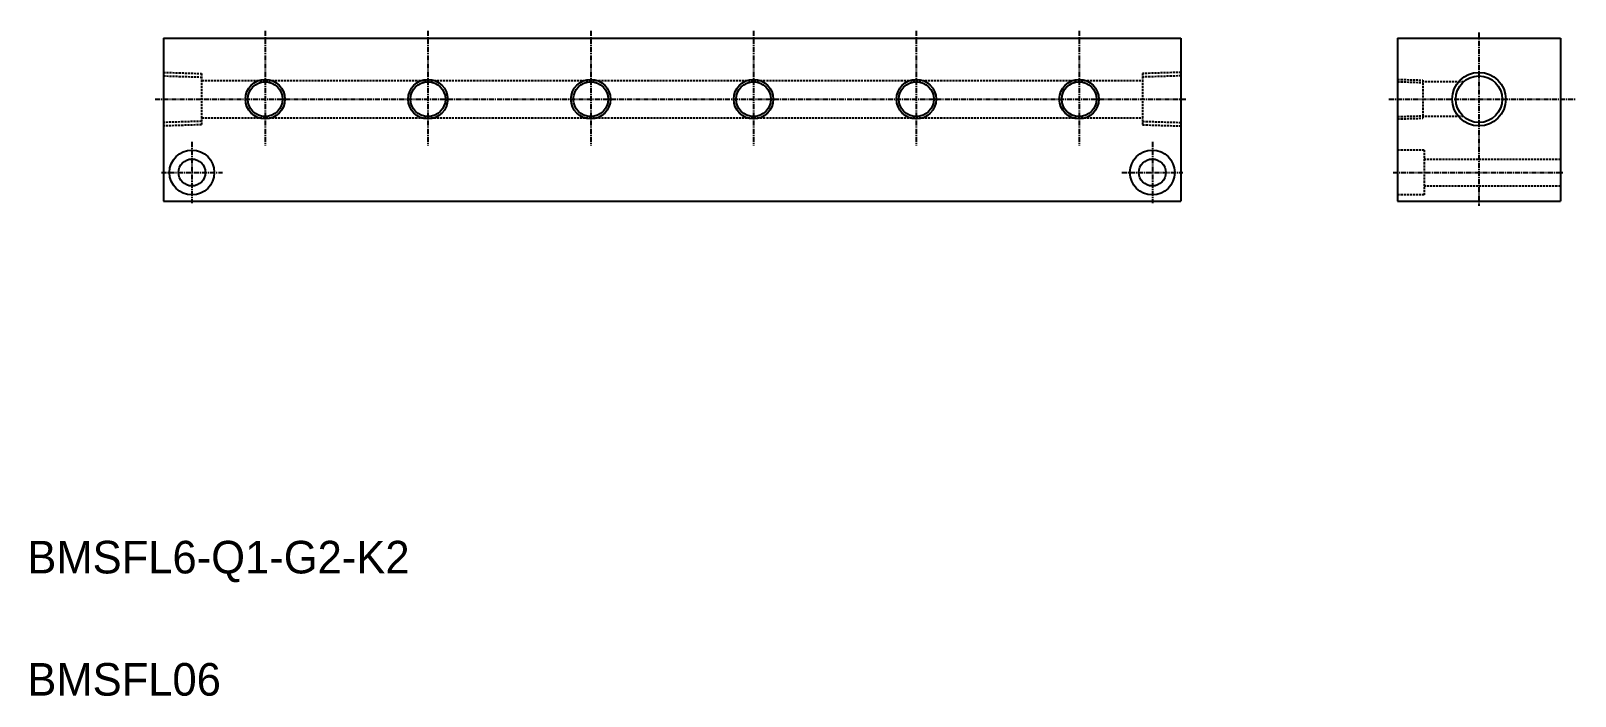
# Model space of a CAD drawing. Extents: x 1192 to 1571, y 302 to 465.
import ezdxf

# ---------------------------------------------------------------- set-up
doc = ezdxf.new("R2010")
doc.units = 0
doc.linetypes.add('CENTER', pattern=[2, 1.25, -0.25, 0.25, -0.25])
doc.linetypes.add('DASHED', pattern=[0.75, 0.5, -0.25])
doc.layers.get('0').update_dxf_attribs({"linetype": 'CONTINUOUS'})
doc.layers.add('CENTER', color=1, linetype='CENTER')

msp = doc.modelspace()

# ---------------------------------------------------------------- linework, layer by layer
at = {"color": 7, "linetype": 'CONTINUOUS'}
for p, q in [((1224.39, 463.66), (1474.39, 463.66)), ((1224.39, 463.66), (1224.39, 423.66)), ((1474.39, 463.66), (1474.39, 423.66)), ((1527.65, 463.66), (1567.65, 463.66)), ((1527.65, 463.66), (1527.65, 423.66)), ((1567.65, 463.66), (1567.65, 423.66)), ((1224.39, 423.66), (1474.39, 423.66)), ((1527.65, 423.66), (1567.65, 423.66))]:
    msp.add_line(p, q, dxfattribs=at)
at = {"color": 3, "linetype": 'DASHED'}
for p, q in [((1224.39, 455.24), (1233.79, 454.95)), ((1224.39, 454.38), (1233.79, 454.09)), ((1233.79, 454.95), (1233.79, 442.38)), ((1233.79, 453.26), (1464.99, 453.26)), ((1474.39, 455.24), (1464.99, 454.95)), ((1464.99, 454.95), (1464.99, 442.38)), ((1474.39, 454.38), (1464.99, 454.09)), ((1527.65, 453.53), (1533.85, 453.33)), ((1527.65, 452.95), (1533.85, 452.75)), ((1533.85, 453.33), (1533.85, 443.99)), ((1543.82, 452.91), (1533.85, 452.91)), ((1233.79, 444.06), (1464.99, 444.06)), ((1527.65, 444.38), (1533.85, 444.57)), ((1527.65, 443.8), (1533.85, 443.99)), ((1543.82, 444.41), (1533.85, 444.41)), ((1233.79, 443.23), (1224.39, 442.94)), ((1233.79, 442.38), (1224.39, 442.08)), ((1464.99, 443.23), (1474.39, 442.94)), ((1464.99, 442.38), (1474.39, 442.08)), ((1534.15, 436.16), (1527.65, 436.16)), ((1534.15, 436.16), (1534.15, 425.16)), ((1534.15, 433.96), (1567.65, 433.96)), ((1534.15, 425.16), (1527.65, 425.16)), ((1534.15, 427.36), (1567.65, 427.36))]:
    msp.add_line(p, q, dxfattribs=at)
for p, q in [((1527.65, 451.16), (1527.65, 451.16)), ((1527.65, 443.66), (1527.65, 443.66))]:
    msp.add_line(p, q)
at = {"color": 3, "linetype": 'CONTINUOUS'}
for centre, radius in [((1249.39, 448.66), 4.86), ((1289.39, 448.66), 4.86), ((1329.39, 448.66), 4.86), ((1369.39, 448.66), 4.86), ((1409.39, 448.66), 4.86), ((1449.39, 448.66), 4.86), ((1547.65, 448.66), 6.58)]:
    msp.add_circle(centre, radius, dxfattribs=at)
at = {"color": 7, "linetype": 'CONTINUOUS'}
for centre, radius in [((1249.39, 448.66), 4.28), ((1289.39, 448.66), 4.28), ((1329.39, 448.66), 4.28), ((1369.39, 448.66), 4.28), ((1409.39, 448.66), 4.28), ((1449.39, 448.66), 4.28), ((1547.65, 448.66), 5.72), ((1231.39, 430.66), 5.5), ((1231.39, 430.66), 3.3), ((1467.39, 430.66), 5.5), ((1467.39, 430.66), 3.3)]:
    msp.add_circle(centre, radius, dxfattribs=at)
at = {"layer": 'CENTER', "color": 1, "linetype": 'CENTER'}
for p, q in [((1249.39, 465.42), (1249.39, 437.27)), ((1289.39, 465.42), (1289.39, 437.27)), ((1329.39, 465.42), (1329.39, 437.27)), ((1369.39, 465.42), (1369.39, 437.27)), ((1409.39, 465.42), (1409.39, 437.27)), ((1449.39, 465.42), (1449.39, 437.27)), ((1547.65, 465.02), (1547.65, 422.5)), ((1222.36, 448.66), (1475.68, 448.66)), ((1525.51, 448.66), (1571.27, 448.66)), ((1231.39, 438.16), (1231.39, 423.16)), ((1467.39, 438.16), (1467.39, 423.16)), ((1223.89, 430.66), (1238.89, 430.66)), ((1459.89, 430.66), (1474.89, 430.66)), ((1526.52, 430.66), (1568.41, 430.66))]:
    msp.add_line(p, q, dxfattribs=at)

# ---------------------------------------------------------------- texts
at = {"color": 7, "linetype": 'CONTINUOUS'}
for s, p in [('BMSFL6-Q1-G2-K2', (1190.95, 332.24)), ('BMSFL06', (1190.95, 302.24))]:
    msp.add_text(s, height=8, dxfattribs=at).set_placement(p)

doc.saveas('drawing.dxf')
